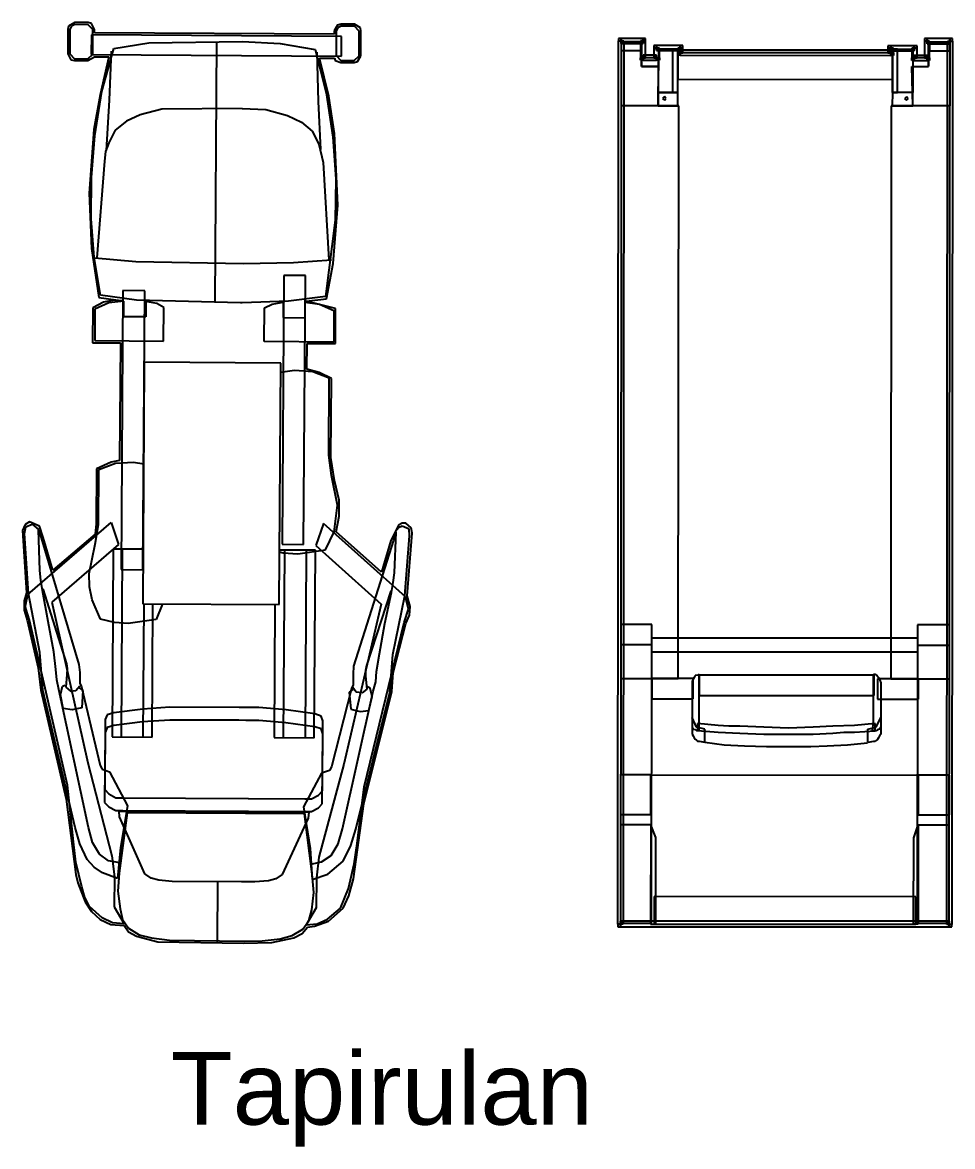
# Model space of a CAD drawing. Header units: millimetres. Extents: x 217.8 to 250.3, y 155.3 to 171.1.
# Drawn here: x 223.926 to 225.978, y 159.699 to 162.179 of the extents above; entities that cross this region are included whole.
import ezdxf

# ---------------------------------------------------------------- set-up
doc = ezdxf.new("R2010")
doc.units = ezdxf.units.MM
doc.layers.add('ARREDI_attrezzature', color=175, linetype='Continuous')
doc.layers.add('TESTO', color=253, linetype='Continuous', lineweight=25)
doc.styles.get("Standard").update_dxf_attribs({"font": 'ARIAL.TTF'})

msp = doc.modelspace()

# ---------------------------------------------------------------- linework, layer by layer
at = {"layer": 'ARREDI_attrezzature', "linetype": 'Continuous'}
for p, q in [((224.0416, 162.1793), (224.0274, 162.1711)), ((224.0711, 162.1791), (224.0416, 162.1793)), ((224.0782, 162.1767), (224.0711, 162.1791)), ((224.0851, 162.1637), (224.0782, 162.1767)), ((224.0262, 162.164), (224.0258, 162.1098)), ((224.0274, 162.1711), (224.0262, 162.164)), ((224.0309, 162.164), (224.0306, 162.1098)), ((224.0345, 162.1711), (224.0309, 162.164)), ((224.0416, 162.1746), (224.0345, 162.1711)), ((224.0711, 162.1744), (224.0416, 162.1746)), ((224.0816, 162.1637), (224.0711, 162.1744)), ((224.078, 162.1519), (224.0777, 162.1083)), ((224.6302, 162.1487), (224.078, 162.1519)), ((224.0813, 162.1094), (224.0816, 162.1637)), ((224.0851, 162.1566), (224.0851, 162.1637)), ((224.6137, 162.1535), (224.0851, 162.1566)), ((224.6138, 162.1606), (224.6137, 162.1535)), ((224.6209, 162.1735), (224.6138, 162.1606)), ((224.6185, 162.1605), (224.6181, 162.1063)), ((224.6221, 162.1676), (224.6185, 162.1605)), ((224.6292, 162.1758), (224.6209, 162.1735)), ((224.6292, 162.1711), (224.6221, 162.1676)), ((224.6587, 162.1756), (224.6292, 162.1758)), ((224.6586, 162.1709), (224.6292, 162.1711)), ((224.6692, 162.1602), (224.6586, 162.1709)), ((224.6716, 162.1673), (224.6587, 162.1756)), ((224.6688, 162.106), (224.6692, 162.1602)), ((224.6727, 162.1602), (224.6716, 162.1673)), ((224.6724, 162.1059), (224.6727, 162.1602)), ((224.1273, 162.1221), (224.2052, 162.1346)), ((224.2052, 162.1346), (224.4119, 162.1371)), ((224.354, 162.1374), (224.3503, 161.5619)), ((224.4119, 162.1371), (224.4945, 162.133)), ((224.4945, 162.133), (224.5722, 162.1195)), ((224.6299, 162.105), (224.6302, 162.1487)), ((225.2408, 161.2007), (225.2415, 162.1386)), ((225.2471, 162.1442), (225.2415, 162.1442)), ((225.2415, 162.1442), (225.2415, 162.1386)), ((225.2415, 162.1386), (225.2527, 162.1386)), ((225.2415, 162.1386), (225.2527, 162.1386)), ((225.2471, 162.1363), (225.247, 161.9958)), ((225.2471, 162.1363), (225.247, 161.9958)), ((225.2471, 162.1442), (225.2471, 162.133)), ((225.2955, 162.1442), (225.2471, 162.1442)), ((225.2471, 162.133), (225.2471, 162.1442)), ((225.2527, 162.1386), (225.2471, 162.133)), ((225.2471, 162.1363), (225.2471, 162.1172)), ((225.2921, 162.1363), (225.2471, 162.1363)), ((225.2471, 162.1363), (225.2471, 162.1172)), ((225.2921, 162.1363), (225.2471, 162.1363)), ((225.2921, 162.1363), (225.2471, 162.1363)), ((225.2921, 162.1363), (225.2471, 162.1363)), ((225.2471, 162.133), (225.2955, 162.1329)), ((225.2527, 162.1386), (225.2521, 161.2007)), ((225.2899, 162.1386), (225.2898, 162.1014)), ((225.2955, 162.1329), (225.2899, 162.1386)), ((225.2899, 162.1386), (225.3011, 162.1386)), ((225.3011, 162.1386), (225.2899, 162.1386)), ((225.2921, 162.1172), (225.2921, 162.1363)), ((225.2921, 162.1172), (225.2921, 162.1363)), ((225.2921, 162.1363), (225.2921, 162.0835)), ((225.2921, 162.0823), (225.2921, 162.1363)), ((225.2921, 162.0823), (225.2921, 162.1363)), ((225.2955, 162.1329), (225.2955, 162.1442)), ((225.3011, 162.1442), (225.2955, 162.1442)), ((225.2955, 162.1442), (225.2955, 162.1329)), ((225.3011, 162.1386), (225.3011, 162.1442)), ((225.3011, 162.1014), (225.3011, 162.1386)), ((225.3247, 162.1284), (225.3191, 162.1284)), ((225.3191, 162.1284), (225.3191, 162.1228)), ((225.3247, 162.1172), (225.3247, 162.1284)), ((225.3247, 162.1284), (225.3247, 162.1172)), ((225.3776, 162.1284), (225.3247, 162.1284)), ((225.3832, 162.1284), (225.3776, 162.1284)), ((225.3776, 162.1284), (225.3776, 162.1171)), ((225.3776, 162.1171), (225.3776, 162.1284)), ((225.3832, 162.1227), (225.3832, 162.1284)), ((225.8422, 162.128), (225.8354, 162.128)), ((225.8354, 162.128), (225.8354, 162.1224)), ((225.8422, 162.128), (225.8421, 162.1168)), ((225.8421, 162.1168), (225.8422, 162.128)), ((225.8939, 162.128), (225.8422, 162.128)), ((225.8939, 162.1167), (225.8939, 162.128)), ((225.9006, 162.128), (225.8939, 162.128)), ((225.8939, 162.128), (225.8939, 162.1167)), ((225.9006, 162.1224), (225.9006, 162.128)), ((225.922, 162.1437), (225.9164, 162.1437)), ((225.9164, 162.1437), (225.9164, 162.1381)), ((225.9164, 162.1381), (225.9276, 162.1381)), ((225.9164, 162.1381), (225.9164, 162.101)), ((225.9276, 162.1381), (225.9164, 162.1381)), ((225.922, 162.1325), (225.922, 162.1437)), ((225.922, 162.1437), (225.922, 162.1325)), ((225.9726, 162.1437), (225.922, 162.1437)), ((225.9276, 162.1381), (225.922, 162.1325)), ((225.922, 162.1325), (225.9726, 162.1324)), ((225.9254, 162.1358), (225.9253, 162.083)), ((225.9253, 162.0819), (225.9254, 162.1358)), ((225.9253, 162.0819), (225.9254, 162.1358)), ((225.9254, 162.1358), (225.9726, 162.1358)), ((225.9254, 162.1358), (225.9726, 162.1358)), ((225.9276, 162.101), (225.9276, 162.1381)), ((225.9276, 162.1358), (225.9276, 162.1167)), ((225.9726, 162.1358), (225.9276, 162.1358)), ((225.9276, 162.1358), (225.9276, 162.1167)), ((225.9726, 162.1358), (225.9276, 162.1358)), ((225.9663, 161.2001), (225.967, 162.1381)), ((225.9726, 162.1324), (225.967, 162.1381)), ((225.967, 162.1381), (225.9782, 162.1381)), ((225.967, 162.1381), (225.9782, 162.1381)), ((225.9726, 162.1358), (225.9725, 161.9952)), ((225.9726, 162.1358), (225.9725, 161.9952)), ((225.9782, 162.1437), (225.9726, 162.1437)), ((225.9726, 162.1437), (225.9726, 162.1324)), ((225.9726, 162.1324), (225.9726, 162.1437)), ((225.9726, 162.1167), (225.9726, 162.1358)), ((225.9726, 162.1167), (225.9726, 162.1358)), ((225.9782, 162.1381), (225.9776, 161.2001)), ((225.9782, 162.1381), (225.9782, 162.1437)), ((224.0258, 162.1098), (224.0328, 162.0968)), ((224.0306, 162.1098), (224.0411, 162.0991)), ((224.0706, 162.0989), (224.0813, 162.1094)), ((224.0706, 162.0954), (224.0848, 162.1035)), ((224.0777, 162.1083), (224.6299, 162.105)), ((224.0848, 162.1035), (224.1166, 162.1033)), ((224.1166, 162.1033), (224.0972, 162.0197)), ((224.1008, 162.0268), (224.1273, 162.1221)), ((224.1214, 162.1163), (224.1172, 162.0078)), ((224.5722, 162.1195), (224.5964, 162.0239)), ((224.5757, 162.1136), (224.5786, 162.0051)), ((224.6181, 162.1063), (224.6287, 162.0956)), ((224.6582, 162.0954), (224.6688, 162.106)), ((224.6652, 162.093), (224.6724, 162.1059)), ((225.2471, 162.1172), (225.2921, 162.1172)), ((225.2471, 162.1172), (225.2921, 162.1172)), ((225.2955, 162.1071), (225.2954, 162.0958)), ((225.2955, 162.1071), (225.2954, 162.0958)), ((225.3011, 162.1014), (225.2955, 162.1071)), ((225.3247, 162.107), (225.2955, 162.1071)), ((225.3191, 162.1228), (225.3315, 162.1228)), ((225.3191, 162.1228), (225.3191, 162.1014)), ((225.3315, 162.1228), (225.3191, 162.1228)), ((225.3247, 162.107), (225.3191, 162.1014)), ((225.3315, 162.1228), (225.3247, 162.1172)), ((225.3247, 162.1172), (225.3776, 162.1171)), ((225.3247, 162.0958), (225.3247, 162.107)), ((225.3247, 162.0958), (225.3247, 162.107)), ((225.3292, 162.1205), (225.3291, 162.0249)), ((225.3292, 162.1205), (225.3291, 162.0249)), ((225.3719, 162.1205), (225.3292, 162.1205)), ((225.3719, 162.1205), (225.3292, 162.1205)), ((225.3314, 162.1014), (225.3315, 162.1228)), ((225.3607, 162.1205), (225.3606, 162.0249)), ((225.3607, 162.1205), (225.3606, 162.0249)), ((225.3719, 162.1205), (225.3607, 162.1205)), ((225.3719, 162.1205), (225.3607, 162.1205)), ((225.3776, 162.1171), (225.3719, 162.1228)), ((225.3719, 162.1228), (225.3832, 162.1227)), ((225.3719, 162.1228), (225.3719, 162.1126)), ((225.3832, 162.1227), (225.3719, 162.1228)), ((225.3719, 162.0249), (225.3719, 162.1205)), ((225.3719, 162.0249), (225.3719, 162.1205)), ((225.3719, 162.0249), (225.3719, 162.1205)), ((225.3719, 162.0249), (225.3719, 162.1205)), ((225.3719, 162.107), (225.3719, 162.1126)), ((225.3719, 162.1126), (225.3832, 162.1126)), ((225.3719, 162.1126), (225.3832, 162.1126)), ((225.3719, 162.1126), (225.3719, 162.0542)), ((225.8455, 162.1123), (225.3719, 162.1126)), ((225.3776, 162.107), (225.3719, 162.107)), ((225.3832, 162.1126), (225.3776, 162.1183)), ((225.3776, 162.1183), (225.3776, 162.107)), ((225.3776, 162.1183), (225.3776, 162.107)), ((225.8421, 162.1179), (225.3776, 162.1183)), ((225.3776, 162.107), (225.8421, 162.1067)), ((225.3832, 162.1126), (225.3832, 162.1227)), ((225.8354, 162.1224), (225.8478, 162.1224)), ((225.8354, 162.1224), (225.8354, 162.1123)), ((225.8478, 162.1224), (225.8354, 162.1224)), ((225.8421, 162.1179), (225.8354, 162.1123)), ((225.8354, 162.1123), (225.8478, 162.1123)), ((225.8354, 162.1123), (225.8478, 162.1123)), ((225.8478, 162.1224), (225.8421, 162.1168)), ((225.8421, 162.1067), (225.8421, 162.1179)), ((225.8421, 162.1067), (225.8421, 162.1179)), ((225.8421, 162.1168), (225.8939, 162.1167)), ((225.8478, 162.1067), (225.8421, 162.1067)), ((225.8455, 162.1202), (225.8455, 162.0246)), ((225.8568, 162.1202), (225.8455, 162.1202)), ((225.8455, 162.1202), (225.8455, 162.0246)), ((225.8568, 162.1202), (225.8455, 162.1202)), ((225.8455, 162.0246), (225.8455, 162.1202)), ((225.8455, 162.1202), (225.8905, 162.1201)), ((225.8455, 162.0246), (225.8455, 162.1202)), ((225.8455, 162.1202), (225.8905, 162.1201)), ((225.8455, 162.0538), (225.8455, 162.1123)), ((225.8478, 162.1123), (225.8478, 162.1224)), ((225.8478, 162.1123), (225.8478, 162.1067)), ((225.8567, 162.0246), (225.8568, 162.1202)), ((225.8567, 162.0246), (225.8568, 162.1202)), ((225.8883, 162.1224), (225.8882, 162.101)), ((225.8939, 162.1167), (225.8883, 162.1224)), ((225.8883, 162.1224), (225.9006, 162.1224)), ((225.9006, 162.1224), (225.8883, 162.1224)), ((225.8905, 162.1201), (225.8904, 162.0245)), ((225.8905, 162.1201), (225.8904, 162.0245)), ((225.9006, 162.101), (225.8939, 162.1066)), ((225.8939, 162.1066), (225.8939, 162.0954)), ((225.8939, 162.1066), (225.8939, 162.0954)), ((225.922, 162.1066), (225.8939, 162.1066)), ((225.9006, 162.101), (225.9006, 162.1224)), ((225.922, 162.1066), (225.9164, 162.101)), ((225.922, 162.0954), (225.922, 162.1066)), ((225.922, 162.0954), (225.922, 162.1066)), ((225.9276, 162.1167), (225.9726, 162.1167)), ((225.9276, 162.1167), (225.9726, 162.1167)), ((224.0328, 162.0968), (224.0411, 162.0955)), ((224.0411, 162.0991), (224.0706, 162.0989)), ((224.0411, 162.0955), (224.0706, 162.0954)), ((224.6022, 162.0168), (224.5815, 162.1006)), ((224.5815, 162.1006), (224.6146, 162.1004)), ((224.6146, 162.1004), (224.6157, 162.0957)), ((224.6157, 162.0957), (224.6286, 162.0909)), ((224.6286, 162.0909), (224.6581, 162.0907)), ((224.6287, 162.0956), (224.6582, 162.0954)), ((224.6581, 162.0907), (224.6652, 162.093)), ((225.2898, 162.0958), (225.2898, 162.1014)), ((225.2898, 162.1014), (225.3011, 162.1014)), ((225.2898, 162.1014), (225.3011, 162.1014)), ((225.2954, 162.0958), (225.2898, 162.0958)), ((225.2921, 162.1014), (225.2921, 162.0823)), ((225.3292, 162.1014), (225.2921, 162.1014)), ((225.2921, 162.1014), (225.2921, 162.0823)), ((225.3292, 162.1014), (225.2921, 162.1014)), ((225.2921, 162.0823), (225.3292, 162.0823)), ((225.2921, 162.0823), (225.3292, 162.0823)), ((225.3292, 162.0823), (225.2921, 162.0823)), ((225.3292, 162.0823), (225.2921, 162.0823)), ((225.2954, 162.0958), (225.3247, 162.0958)), ((225.3191, 162.1014), (225.3314, 162.1014)), ((225.3191, 162.1014), (225.3314, 162.1014)), ((225.3314, 162.0958), (225.3247, 162.0958)), ((225.3291, 161.9957), (225.3292, 162.0823)), ((225.3291, 161.9957), (225.3292, 162.0823)), ((225.3292, 162.0823), (225.3292, 162.1014)), ((225.3292, 162.0823), (225.3292, 162.1014)), ((225.3314, 162.1014), (225.3314, 162.0958)), ((225.8882, 162.0954), (225.8882, 162.101)), ((225.8882, 162.101), (225.9006, 162.101)), ((225.8882, 162.101), (225.9006, 162.101)), ((225.8939, 162.0954), (225.8882, 162.0954)), ((225.8882, 162.0819), (225.9253, 162.0819)), ((225.8904, 161.9953), (225.8882, 162.0819)), ((225.8882, 162.0819), (225.9253, 162.0819)), ((225.8904, 161.9953), (225.8882, 162.0819)), ((225.8905, 162.101), (225.8905, 162.0819)), ((225.9254, 162.101), (225.8905, 162.101)), ((225.8905, 162.101), (225.8905, 162.0819)), ((225.9254, 162.101), (225.8905, 162.101)), ((225.8905, 162.0819), (225.9253, 162.0819)), ((225.8905, 162.0819), (225.9253, 162.0819)), ((225.8939, 162.0954), (225.922, 162.0954)), ((225.9164, 162.101), (225.9276, 162.101)), ((225.9164, 162.101), (225.9276, 162.101)), ((225.9276, 162.0954), (225.922, 162.0954)), ((225.9253, 162.0819), (225.9254, 162.101)), ((225.9253, 162.0819), (225.9254, 162.101)), ((225.9276, 162.101), (225.9276, 162.0954)), ((225.3719, 162.0542), (225.8455, 162.0538)), ((224.0972, 162.0197), (224.0837, 161.9431)), ((224.086, 161.929), (224.1008, 162.0268)), ((224.1172, 162.0078), (224.1106, 161.897)), ((224.5786, 162.0051), (224.5838, 161.8989)), ((224.5964, 162.0239), (224.6111, 161.9259)), ((224.6147, 161.9341), (224.6022, 162.0168)), ((225.3291, 162.0249), (225.3291, 161.9957)), ((225.3719, 162.0249), (225.3291, 162.0249)), ((225.3291, 162.0249), (225.3291, 161.9957)), ((225.3719, 162.0249), (225.3291, 162.0249)), ((225.3291, 162.0249), (225.3719, 162.0249)), ((225.3291, 162.0249), (225.3719, 162.0249)), ((225.3426, 162.0159), (225.3381, 162.0114)), ((225.3426, 162.0159), (225.3381, 162.0114)), ((225.3381, 162.0114), (225.3426, 162.0081)), ((225.3381, 162.0114), (225.3426, 162.0081)), ((225.346, 162.0114), (225.3426, 162.0159)), ((225.346, 162.0114), (225.3426, 162.0159)), ((225.3426, 162.0081), (225.346, 162.0114)), ((225.3426, 162.0081), (225.346, 162.0114)), ((225.3606, 162.0249), (225.3719, 162.0249)), ((225.3606, 162.0249), (225.3719, 162.0249)), ((225.3718, 161.9957), (225.3719, 162.0249)), ((225.3718, 161.9957), (225.3719, 162.0249)), ((225.8455, 162.0246), (225.8454, 161.9953)), ((225.8455, 162.0246), (225.8454, 161.9953)), ((225.8904, 162.0245), (225.8455, 162.0246)), ((225.8904, 162.0245), (225.8455, 162.0246)), ((225.8455, 162.0246), (225.8567, 162.0246)), ((225.8455, 162.0246), (225.8567, 162.0246)), ((225.8904, 162.0245), (225.8455, 162.0246)), ((225.8904, 162.0245), (225.8455, 162.0246)), ((225.8769, 162.0155), (225.8724, 162.0111)), ((225.8769, 162.0155), (225.8724, 162.0111)), ((225.8724, 162.0111), (225.8769, 162.0077)), ((225.8724, 162.0111), (225.8769, 162.0077)), ((225.8803, 162.011), (225.8769, 162.0155)), ((225.8803, 162.011), (225.8769, 162.0155)), ((225.8769, 162.0077), (225.8803, 162.011)), ((225.8769, 162.0077), (225.8803, 162.011)), ((225.8904, 161.9953), (225.8904, 162.0245)), ((225.8904, 161.9953), (225.8904, 162.0245)), ((224.2338, 161.9882), (224.1854, 161.9755)), ((224.411, 161.9897), (224.2338, 161.9882)), ((224.411, 161.9897), (224.4629, 161.987)), ((224.4629, 161.987), (224.5111, 161.9737)), ((225.247, 161.9958), (225.2461, 160.7317)), ((225.247, 161.9958), (225.2461, 160.7317)), ((225.3741, 161.9957), (225.247, 161.9958)), ((225.3741, 161.9957), (225.247, 161.9958)), ((225.247, 161.9958), (225.3291, 161.9957)), ((225.247, 161.9958), (225.3291, 161.9957)), ((225.3291, 161.9957), (225.3718, 161.9957)), ((225.3291, 161.9957), (225.3718, 161.9957)), ((225.3732, 160.7316), (225.3741, 161.9957)), ((225.3732, 160.7316), (225.3741, 161.9957)), ((225.8432, 161.9953), (225.8423, 160.7313)), ((225.8432, 161.9953), (225.8423, 160.7313)), ((225.9725, 161.9952), (225.8432, 161.9953)), ((225.9725, 161.9952), (225.8432, 161.9953)), ((225.8454, 161.9953), (225.8904, 161.9953)), ((225.8454, 161.9953), (225.8904, 161.9953)), ((225.9725, 161.9952), (225.8904, 161.9953)), ((225.9725, 161.9952), (225.8904, 161.9953)), ((225.9716, 160.7312), (225.9725, 161.9952)), ((225.9716, 160.7312), (225.9725, 161.9952)), ((224.1558, 161.9615), (224.1309, 161.9417)), ((224.1854, 161.9755), (224.1558, 161.9615)), ((224.5111, 161.9737), (224.5417, 161.9594)), ((224.5417, 161.9594), (224.5652, 161.9392)), ((224.0837, 161.9431), (224.0734, 161.8029)), ((224.0783, 161.837), (224.086, 161.929)), ((224.1309, 161.9417), (224.1166, 161.9134)), ((224.5652, 161.9392), (224.5803, 161.9108)), ((224.6219, 161.7761), (224.6147, 161.9341)), ((224.1166, 161.9134), (224.1094, 161.8946)), ((224.5803, 161.9108), (224.5895, 161.8706)), ((224.6111, 161.9259), (224.6176, 161.8339)), ((224.1094, 161.8946), (224.1069, 161.8734)), ((224.1069, 161.8734), (224.0902, 161.6601)), ((224.5895, 161.8706), (224.6023, 161.6559)), ((224.0778, 161.7462), (224.0783, 161.837)), ((224.6176, 161.8339), (224.6158, 161.7431)), ((224.0734, 161.8029), (224.0785, 161.6802)), ((224.6117, 161.6476), (224.6219, 161.7761)), ((224.0843, 161.6613), (224.0778, 161.7462)), ((224.6158, 161.7431), (224.5947, 161.5746)), ((224.0785, 161.6802), (224.0943, 161.5728)), ((224.0979, 161.5775), (224.0843, 161.6613)), ((224.1762, 161.6513), (224.0855, 161.6589)), ((224.4135, 161.6465), (224.1762, 161.6513)), ((224.5244, 161.6493), (224.4135, 161.6465)), ((224.6082, 161.6547), (224.5244, 161.6493)), ((224.597, 161.5698), (224.6117, 161.6476)), ((224.503, 161.6211), (224.4993, 161.028)), ((224.5502, 161.6208), (224.503, 161.6211)), ((224.5465, 161.0277), (224.5502, 161.6208)), ((224.1475, 161.5878), (224.1437, 160.9723)), ((224.1959, 161.5875), (224.1475, 161.5878)), ((224.192, 160.9719), (224.1959, 161.5875)), ((224.1049, 161.5621), (224.0812, 161.5493)), ((224.1167, 161.5608), (224.0859, 161.5469)), ((224.0943, 161.5728), (224.1485, 161.5653)), ((224.178, 161.5663), (224.0979, 161.5775)), ((224.1273, 161.5667), (224.1049, 161.5621)), ((224.1497, 161.5642), (224.1167, 161.5608)), ((224.1485, 161.5653), (224.1273, 161.5667)), ((224.1495, 161.53), (224.1497, 161.5642)), ((224.4071, 161.5604), (224.178, 161.5663)), ((224.1981, 161.5638), (224.1979, 161.5297)), ((224.2228, 161.559), (224.1981, 161.5638)), ((224.2381, 161.5506), (224.2228, 161.559)), ((224.4106, 161.5604), (224.4071, 161.5604)), ((224.5133, 161.5645), (224.4106, 161.5604)), ((224.4601, 161.5495), (224.4767, 161.5576)), ((224.4767, 161.5576), (224.5014, 161.5622)), ((224.5014, 161.5622), (224.5012, 161.528)), ((224.5947, 161.5746), (224.5133, 161.5645)), ((224.5496, 161.5277), (224.5498, 161.5619)), ((224.5498, 161.5619), (224.5816, 161.5581)), ((224.5522, 161.5642), (224.597, 161.5698)), ((224.6169, 161.5485), (224.5522, 161.5642)), ((224.5816, 161.5581), (224.6134, 161.5438)), ((224.0812, 161.5493), (224.0807, 161.4726)), ((224.0859, 161.5469), (224.0855, 161.4773)), ((224.2376, 161.4763), (224.2381, 161.5506)), ((224.4596, 161.4752), (224.4601, 161.5495)), ((224.6134, 161.5438), (224.6129, 161.4742)), ((224.6164, 161.4706), (224.6169, 161.5485)), ((224.1979, 161.5297), (224.1495, 161.53)), ((224.5012, 161.528), (224.5496, 161.5277)), ((224.0807, 161.4726), (224.1421, 161.4722)), ((224.0855, 161.4773), (224.2376, 161.4763)), ((224.1421, 161.4722), (224.1405, 161.2129)), ((224.6129, 161.4742), (224.4596, 161.4752)), ((224.5536, 161.4144), (224.5539, 161.471)), ((224.5539, 161.471), (224.6164, 161.4706)), ((224.1949, 161.4294), (224.1916, 160.8965)), ((224.4959, 161.4278), (224.1949, 161.4294)), ((224.4926, 160.8948), (224.4959, 161.4278)), ((224.5264, 161.4111), (224.4957, 161.4069)), ((224.5665, 161.4085), (224.5264, 161.4111)), ((224.5807, 161.4072), (224.5536, 161.4144)), ((224.603, 161.3941), (224.5665, 161.4085)), ((224.6077, 161.394), (224.5807, 161.4072)), ((224.602, 161.2243), (224.603, 161.3941)), ((224.6067, 161.2196), (224.6077, 161.394)), ((224.1216, 161.2094), (224.0897, 161.1943)), ((224.1405, 161.2129), (224.1216, 161.2094)), ((224.6076, 161.1795), (224.602, 161.2243)), ((224.6146, 161.1688), (224.6067, 161.2196)), ((224.0897, 161.1943), (224.0889, 161.0728)), ((224.0936, 161.0716), (224.0944, 161.1931)), ((224.0944, 161.1931), (224.131, 161.207)), ((224.131, 161.207), (224.1711, 161.2091)), ((224.1711, 161.2091), (224.1935, 161.2057)), ((225.2401, 160.1898), (225.2408, 161.2007)), ((225.2521, 161.2007), (225.2513, 160.1898)), ((225.9656, 160.1893), (225.9663, 161.2001)), ((225.9776, 161.2001), (225.9768, 160.1893)), ((224.6213, 161.1145), (224.6076, 161.1795)), ((224.625, 161.1251), (224.6146, 161.1688)), ((224.6139, 161.0556), (224.6213, 161.1145)), ((224.6247, 161.0897), (224.625, 161.1251)), ((224.6186, 161.0556), (224.6247, 161.0897)), ((223.932, 161.0715), (223.9261, 161.0586)), ((223.9307, 161.0514), (223.9332, 161.0668)), ((223.9415, 161.0773), (223.932, 161.0715)), ((223.9332, 161.0668), (223.9474, 161.0726)), ((223.9381, 160.917), (224.1219, 161.0762)), ((223.9639, 161.0677), (223.9415, 161.0773)), ((223.9474, 161.0726), (223.9615, 161.0607)), ((223.9615, 161.0607), (223.9672, 161.0418)), ((223.972, 161.0429), (223.9639, 161.0677)), ((224.0863, 161.0281), (224.0936, 161.0716)), ((224.0889, 161.0728), (224.0864, 161.0505)), ((224.1219, 161.0762), (224.1381, 161.0277)), ((224.5904, 161.0735), (224.5736, 161.0252)), ((224.771, 160.9119), (224.5904, 161.0735)), ((224.7555, 161.07), (224.7388, 161.036)), ((224.7555, 161.0642), (224.7495, 161.0559)), ((224.7638, 161.0747), (224.7555, 161.07)), ((224.7637, 161.0676), (224.7555, 161.0642)), ((224.779, 161.0616), (224.7637, 161.0676)), ((224.772, 161.0747), (224.7638, 161.0747)), ((224.7838, 161.064), (224.772, 161.0747)), ((224.7801, 161.0463), (224.779, 161.0616)), ((224.7861, 161.0522), (224.7838, 161.064)), ((223.9261, 161.0586), (223.9346, 160.9205)), ((223.9393, 160.9193), (223.9307, 161.0514)), ((223.9644, 160.9699), (223.9615, 161.0595)), ((223.9672, 161.0418), (224.0504, 160.7629)), ((223.9927, 160.9709), (223.972, 161.0429)), ((224.0864, 161.0505), (223.9927, 160.9709)), ((224.5948, 161.0156), (224.6139, 161.0556)), ((224.7183, 160.9665), (224.6186, 161.0556)), ((224.7447, 161.0371), (224.6568, 160.7593)), ((224.7388, 161.036), (224.7183, 160.9665)), ((224.7495, 161.0559), (224.7447, 161.0371)), ((224.7466, 160.9651), (224.7507, 161.0547)), ((224.7698, 160.9143), (224.7801, 161.0463)), ((224.7746, 160.9143), (224.7861, 161.0522)), ((224.1381, 161.0277), (223.9911, 160.9001)), ((224.0729, 160.9633), (224.0863, 161.0281)), ((224.1263, 161.0172), (224.1237, 160.6033)), ((224.1923, 161.0168), (224.1263, 161.0172)), ((224.1463, 161.0159), (224.1437, 160.6031)), ((224.5724, 161.0146), (224.4933, 161.0151)), ((224.4933, 161.0112), (224.5016, 161.0092)), ((224.4993, 161.028), (224.5465, 161.0277)), ((224.504, 161.0139), (224.5013, 160.6011)), ((224.5334, 161.0066), (224.5948, 161.0156)), ((224.5523, 161.0136), (224.5497, 160.6008)), ((224.5697, 160.6007), (224.5724, 161.0146)), ((224.5736, 161.0252), (224.7178, 160.8957)), ((224.5016, 161.0092), (224.5334, 161.0066)), ((223.9666, 160.9486), (223.9644, 160.9699)), ((224.0739, 160.9338), (224.0729, 160.9633)), ((224.1437, 160.9723), (224.192, 160.9719)), ((224.7441, 160.9439), (224.7466, 160.9651)), ((223.97, 160.9262), (223.9666, 160.9486)), ((224.7404, 160.9215), (224.7441, 160.9439)), ((223.9346, 160.9205), (223.9298, 160.9029)), ((223.9333, 160.8958), (223.9381, 160.917)), ((223.9645, 160.7894), (223.9393, 160.9193)), ((223.9826, 160.8577), (223.97, 160.9262)), ((223.9712, 160.9297), (224.0233, 160.7643)), ((224.0796, 160.9054), (224.0739, 160.9338)), ((224.7392, 160.9251), (224.6851, 160.7603)), ((224.7258, 160.8532), (224.7404, 160.9215)), ((224.7431, 160.7847), (224.7698, 160.9143)), ((224.7779, 160.8848), (224.771, 160.9119)), ((224.7815, 160.8906), (224.7746, 160.9143)), ((223.9298, 160.9029), (223.9297, 160.8828)), ((223.9321, 160.8875), (223.9333, 160.8958)), ((223.9344, 160.884), (223.9321, 160.8922)), ((223.9321, 160.8922), (223.9321, 160.8899)), ((223.9321, 160.8899), (223.9321, 160.8875)), ((223.9911, 160.9001), (224.0702, 160.5458)), ((224.0982, 160.8629), (224.0796, 160.9054)), ((224.1916, 160.8965), (224.4926, 160.8948)), ((224.1939, 160.8965), (224.192, 160.6028)), ((224.2121, 160.6027), (224.214, 160.8963)), ((224.2349, 160.8962), (224.2208, 160.8621)), ((224.4831, 160.8949), (224.4813, 160.6013)), ((224.7178, 160.8957), (224.6354, 160.5425)), ((224.7802, 160.8718), (224.7815, 160.8906)), ((223.9297, 160.8828), (223.9366, 160.8604)), ((223.9413, 160.8603), (223.9344, 160.884)), ((224.1288, 160.8556), (224.0982, 160.8629)), ((224.2208, 160.8621), (224.1594, 160.853)), ((224.7683, 160.8553), (224.7779, 160.8848)), ((224.7718, 160.8529), (224.7802, 160.8718)), ((223.9366, 160.8604), (223.9607, 160.7553)), ((224.0251, 160.4966), (223.9413, 160.8603)), ((223.9951, 160.7904), (223.9826, 160.8577)), ((224.1594, 160.853), (224.1288, 160.8556)), ((224.6799, 160.4927), (224.7683, 160.8553)), ((224.7136, 160.7861), (224.7258, 160.8532)), ((224.744, 160.7446), (224.7718, 160.8529)), ((225.2462, 160.8509), (225.2457, 160.1921)), ((225.2462, 160.8509), (225.2457, 160.1921)), ((225.3148, 160.8509), (225.2462, 160.8509)), ((225.3148, 160.8509), (225.2462, 160.8509)), ((225.3143, 160.192), (225.3148, 160.8509)), ((225.3143, 160.192), (225.3148, 160.8509)), ((225.9008, 160.8504), (225.9003, 160.1916)), ((225.9008, 160.8504), (225.9003, 160.1916)), ((225.9717, 160.8504), (225.9008, 160.8504)), ((225.9717, 160.8504), (225.9008, 160.8504)), ((225.9712, 160.1916), (225.9717, 160.8504)), ((225.9712, 160.1916), (225.9717, 160.8504)), ((225.3147, 160.7901), (225.3148, 160.8216)), ((225.3147, 160.7901), (225.3148, 160.8216)), ((225.3148, 160.8216), (225.9008, 160.8212)), ((225.3148, 160.8216), (225.9008, 160.8212)), ((225.9008, 160.8212), (225.9008, 160.7897)), ((225.9008, 160.8212), (225.9008, 160.7897)), ((223.971, 160.7057), (223.9645, 160.7894)), ((223.9996, 160.7515), (223.9951, 160.7904)), ((225.3147, 160.8059), (225.2461, 160.8059)), ((225.9008, 160.7897), (225.3147, 160.7901)), ((225.9008, 160.7897), (225.3147, 160.7901)), ((225.903, 160.8054), (225.9716, 160.8054)), ((224.0233, 160.7643), (224.0244, 160.7537)), ((224.0504, 160.7629), (224.0526, 160.7452)), ((224.7075, 160.7472), (224.7136, 160.7861)), ((224.7366, 160.701), (224.7431, 160.7847)), ((223.9607, 160.7553), (223.9663, 160.7057)), ((224.0018, 160.729), (223.9996, 160.7515)), ((224.0243, 160.7407), (224.0217, 160.7124)), ((224.0244, 160.7537), (224.0243, 160.7407)), ((224.0526, 160.7452), (224.0525, 160.7216)), ((224.6555, 160.7417), (224.6554, 160.7181)), ((224.6568, 160.7593), (224.6555, 160.7417)), ((224.6827, 160.7497), (224.6826, 160.7368)), ((224.6851, 160.7603), (224.6827, 160.7497)), ((224.7061, 160.7248), (224.7075, 160.7472)), ((224.7414, 160.7034), (224.744, 160.7446)), ((225.4103, 160.7383), (225.408, 160.7338)), ((225.4103, 160.7383), (225.408, 160.7338)), ((225.4159, 160.7394), (225.4103, 160.7383)), ((225.4159, 160.7394), (225.4103, 160.7383)), ((225.4193, 160.7417), (225.4159, 160.7394)), ((225.4193, 160.7417), (225.4159, 160.7394)), ((225.4192, 160.636), (225.4193, 160.7417)), ((225.4192, 160.636), (225.4193, 160.7417)), ((225.4193, 160.7394), (225.4193, 160.6945)), ((225.8052, 160.7392), (225.4193, 160.7394)), ((225.4193, 160.7394), (225.4193, 160.6945)), ((225.8052, 160.7392), (225.4193, 160.7394)), ((225.804, 160.6357), (225.804, 160.7414)), ((225.804, 160.7414), (225.8074, 160.7414)), ((225.804, 160.6357), (225.804, 160.7414)), ((225.804, 160.7414), (225.8074, 160.7414)), ((225.8051, 160.6942), (225.8052, 160.7392)), ((225.8051, 160.6942), (225.8052, 160.7392)), ((225.8074, 160.7414), (225.8119, 160.738)), ((225.8074, 160.7414), (225.8119, 160.738)), ((225.8119, 160.738), (225.8153, 160.7335)), ((225.8119, 160.738), (225.8153, 160.7335)), ((224.0064, 160.7078), (224.0018, 160.729)), ((224.0098, 160.696), (224.0147, 160.7148)), ((224.0147, 160.7148), (224.0206, 160.7171)), ((224.0441, 160.7052), (224.0524, 160.7157)), ((224.0525, 160.7216), (224.056, 160.7134)), ((224.056, 160.7134), (224.0973, 160.5397)), ((224.6554, 160.7181), (224.6518, 160.7098)), ((224.6826, 160.7368), (224.686, 160.7084)), ((224.6931, 160.7108), (224.6872, 160.7132)), ((224.7001, 160.7036), (224.7061, 160.7248)), ((225.2461, 160.7317), (225.3732, 160.7316)), ((225.2461, 160.7317), (225.3732, 160.7316)), ((225.3147, 160.7316), (225.3147, 160.6867)), ((225.4058, 160.7316), (225.3147, 160.7316)), ((225.3147, 160.7316), (225.3147, 160.6867)), ((225.4058, 160.7316), (225.3147, 160.7316)), ((225.4058, 160.7305), (225.4035, 160.726)), ((225.4058, 160.7305), (225.4035, 160.726)), ((225.4035, 160.726), (225.4035, 160.7226)), ((225.4035, 160.726), (225.4035, 160.7226)), ((225.4035, 160.7226), (225.4035, 160.627)), ((225.4035, 160.7226), (225.4035, 160.627)), ((225.408, 160.7338), (225.4058, 160.7305)), ((225.408, 160.7338), (225.4058, 160.7305)), ((225.4058, 160.6866), (225.4058, 160.7316)), ((225.4058, 160.6866), (225.4058, 160.7316)), ((225.813, 160.7313), (225.813, 160.6863)), ((225.903, 160.7312), (225.813, 160.7313)), ((225.813, 160.7313), (225.813, 160.6863)), ((225.903, 160.7312), (225.813, 160.7313)), ((225.8153, 160.7335), (225.8175, 160.7279)), ((225.8153, 160.7335), (225.8175, 160.7279)), ((225.8175, 160.7279), (225.8198, 160.7223)), ((225.8175, 160.7279), (225.8198, 160.7223)), ((225.8198, 160.7223), (225.8197, 160.6267)), ((225.8198, 160.7223), (225.8197, 160.6267)), ((225.8423, 160.7313), (225.9716, 160.7312)), ((225.8423, 160.7313), (225.9716, 160.7312)), ((225.903, 160.6862), (225.903, 160.7312)), ((225.903, 160.6862), (225.903, 160.7312)), ((223.9663, 160.7057), (224.0225, 160.4659)), ((224.0422, 160.4033), (223.971, 160.7057)), ((224.0717, 160.4031), (224.0064, 160.7078)), ((224.0155, 160.6653), (224.0098, 160.696)), ((224.0217, 160.7124), (224.0323, 160.7041)), ((224.0323, 160.7041), (224.0441, 160.7052)), ((224.0512, 160.711), (224.0594, 160.7051)), ((224.0594, 160.7051), (224.0568, 160.6674)), ((224.6518, 160.7098), (224.6082, 160.5368)), ((224.6321, 160.3998), (224.7001, 160.7036)), ((224.6553, 160.7075), (224.647, 160.7016)), ((224.647, 160.7016), (224.6503, 160.6639)), ((224.6623, 160.7015), (224.6553, 160.7122)), ((224.6616, 160.3996), (224.7366, 160.701)), ((224.6753, 160.7003), (224.6623, 160.7015)), ((224.686, 160.7084), (224.6753, 160.7003)), ((224.6796, 160.4549), (224.7414, 160.7034)), ((224.6904, 160.6612), (224.6977, 160.6919)), ((224.6977, 160.6919), (224.6931, 160.7108)), ((225.4193, 160.6945), (225.8051, 160.6942)), ((225.4193, 160.6945), (225.8051, 160.6942)), ((224.0356, 160.6628), (224.0155, 160.6653)), ((224.0568, 160.6674), (224.0356, 160.6628)), ((224.1913, 160.6642), (224.1275, 160.6563)), ((224.2514, 160.6685), (224.1913, 160.6642)), ((224.4039, 160.6678), (224.2514, 160.6685)), ((224.4192, 160.6677), (224.4039, 160.6678)), ((224.4475, 160.6675), (224.4192, 160.6677)), ((224.5076, 160.6624), (224.4475, 160.6675)), ((224.6503, 160.6639), (224.6715, 160.659)), ((225.3147, 160.6867), (225.4058, 160.6866)), ((225.3147, 160.6867), (225.4058, 160.6866)), ((225.813, 160.6863), (225.903, 160.6862)), ((225.813, 160.6863), (225.903, 160.6862)), ((224.1086, 160.6411), (224.1076, 160.4866)), ((224.1133, 160.6517), (224.1086, 160.6411)), ((224.1275, 160.6563), (224.1133, 160.6517)), ((224.2513, 160.6402), (224.1911, 160.6359)), ((224.4037, 160.6395), (224.2513, 160.6402)), ((224.419, 160.6394), (224.4037, 160.6395)), ((224.4473, 160.6392), (224.419, 160.6394)), ((224.5074, 160.6341), (224.4473, 160.6392)), ((224.5712, 160.6537), (224.5076, 160.6624)), ((224.5854, 160.6489), (224.5712, 160.6537)), ((224.5888, 160.6383), (224.5854, 160.6489)), ((224.6715, 160.659), (224.6904, 160.6612)), ((225.4035, 160.6461), (225.4034, 160.609)), ((225.4035, 160.6461), (225.4034, 160.609)), ((225.4136, 160.6247), (225.4035, 160.6461)), ((225.4136, 160.6247), (225.4035, 160.6461)), ((225.8096, 160.6244), (225.8197, 160.6458)), ((225.8096, 160.6244), (225.8197, 160.6458)), ((225.8197, 160.6458), (225.8197, 160.6087)), ((225.8197, 160.6458), (225.8197, 160.6087)), ((224.1132, 160.6234), (224.1084, 160.6128)), ((224.1273, 160.628), (224.1132, 160.6234)), ((224.1911, 160.6359), (224.1273, 160.628)), ((224.5711, 160.6254), (224.5074, 160.6341)), ((224.5852, 160.6206), (224.5711, 160.6254)), ((224.5886, 160.61), (224.5852, 160.6206)), ((224.5878, 160.4838), (224.5888, 160.6383)), ((225.4035, 160.627), (225.4035, 160.6247)), ((225.4035, 160.627), (225.4035, 160.6247)), ((225.4035, 160.6247), (225.4057, 160.6202)), ((225.4035, 160.6247), (225.4057, 160.6202)), ((225.4057, 160.6202), (225.4102, 160.6191)), ((225.4057, 160.6202), (225.4102, 160.6191)), ((225.4102, 160.6191), (225.4136, 160.6169)), ((225.4102, 160.6191), (225.4136, 160.6169)), ((225.4316, 160.6202), (225.4136, 160.6247)), ((225.4316, 160.6202), (225.4136, 160.6247)), ((225.4136, 160.6169), (225.4181, 160.6169)), ((225.4136, 160.6169), (225.4181, 160.6169)), ((225.4608, 160.6281), (225.4158, 160.6326)), ((225.4158, 160.6326), (225.4158, 160.6169)), ((225.4608, 160.6281), (225.4158, 160.6326)), ((225.4158, 160.6326), (225.4158, 160.6169)), ((225.4158, 160.6169), (225.4608, 160.6135)), ((225.4158, 160.6169), (225.4608, 160.6135)), ((225.4181, 160.6169), (225.4192, 160.6169)), ((225.4181, 160.6169), (225.4192, 160.6169)), ((225.4192, 160.6169), (225.4192, 160.636)), ((225.4192, 160.6169), (225.4192, 160.636)), ((225.4315, 160.591), (225.4316, 160.6202)), ((225.4315, 160.591), (225.4316, 160.6202)), ((225.4844, 160.6269), (225.4608, 160.6281)), ((225.4844, 160.6269), (225.4608, 160.6281)), ((225.5092, 160.6269), (225.4844, 160.6269)), ((225.5092, 160.6269), (225.4844, 160.6269)), ((225.562, 160.6246), (225.5092, 160.6269)), ((225.562, 160.6246), (225.5092, 160.6269)), ((225.616, 160.6223), (225.562, 160.6246)), ((225.616, 160.6223), (225.562, 160.6246)), ((225.6711, 160.6245), (225.616, 160.6223)), ((225.6711, 160.6245), (225.616, 160.6223)), ((225.714, 160.6268), (225.6711, 160.6245)), ((225.714, 160.6268), (225.6711, 160.6245)), ((225.7623, 160.6279), (225.714, 160.6268)), ((225.7623, 160.6279), (225.714, 160.6268)), ((225.8073, 160.6323), (225.7623, 160.6279)), ((225.8073, 160.6323), (225.7623, 160.6279)), ((225.7623, 160.6132), (225.8073, 160.6166)), ((225.7623, 160.6132), (225.8073, 160.6166)), ((225.7915, 160.5907), (225.7916, 160.62)), ((225.7915, 160.5907), (225.7916, 160.62)), ((225.7916, 160.62), (225.8096, 160.6244)), ((225.7916, 160.62), (225.8096, 160.6244)), ((225.8017, 160.6166), (225.804, 160.6357)), ((225.8017, 160.6166), (225.804, 160.6357)), ((225.8051, 160.6166), (225.8017, 160.6166)), ((225.8051, 160.6166), (225.8017, 160.6166)), ((225.8096, 160.6166), (225.8051, 160.6166)), ((225.8096, 160.6166), (225.8051, 160.6166)), ((225.8073, 160.6166), (225.8073, 160.6323)), ((225.8073, 160.6166), (225.8073, 160.6323)), ((225.8129, 160.6188), (225.8096, 160.6166)), ((225.8129, 160.6188), (225.8096, 160.6166)), ((225.8174, 160.6199), (225.8129, 160.6188)), ((225.8174, 160.6199), (225.8129, 160.6188)), ((225.8197, 160.6244), (225.8174, 160.6199)), ((225.8197, 160.6244), (225.8174, 160.6199)), ((225.8197, 160.6267), (225.8197, 160.6244)), ((225.8197, 160.6267), (225.8197, 160.6244)), ((224.1084, 160.6128), (224.1074, 160.4583)), ((224.1237, 160.6033), (224.2121, 160.6027)), ((224.4813, 160.6013), (224.5697, 160.6007)), ((224.5877, 160.4555), (224.5886, 160.61)), ((225.4034, 160.609), (225.4057, 160.6056)), ((225.4034, 160.609), (225.4057, 160.6056)), ((225.4057, 160.6056), (225.4079, 160.6011)), ((225.4057, 160.6056), (225.4079, 160.6011)), ((225.4079, 160.6011), (225.4102, 160.5977)), ((225.4079, 160.6011), (225.4102, 160.5977)), ((225.4102, 160.5977), (225.4136, 160.5955)), ((225.4102, 160.5977), (225.4136, 160.5955)), ((225.4136, 160.5955), (225.4158, 160.5932)), ((225.4136, 160.5955), (225.4158, 160.5932)), ((225.4158, 160.5932), (225.4192, 160.5932)), ((225.4158, 160.5932), (225.4192, 160.5932)), ((225.4192, 160.5932), (225.4315, 160.591)), ((225.4192, 160.5932), (225.4315, 160.591)), ((225.4315, 160.591), (225.4743, 160.5853)), ((225.4608, 160.6135), (225.5092, 160.6112)), ((225.4608, 160.6135), (225.5092, 160.6112)), ((225.5092, 160.6112), (225.562, 160.6089)), ((225.5092, 160.6112), (225.562, 160.6089)), ((225.562, 160.6089), (225.616, 160.6088)), ((225.562, 160.6089), (225.616, 160.6088)), ((225.616, 160.6088), (225.6711, 160.6088)), ((225.616, 160.6088), (225.6711, 160.6088)), ((225.6711, 160.6088), (225.714, 160.611)), ((225.6711, 160.6088), (225.714, 160.611)), ((225.714, 160.611), (225.7387, 160.6133)), ((225.714, 160.611), (225.7387, 160.6133)), ((225.7387, 160.6133), (225.7623, 160.6132)), ((225.7387, 160.6133), (225.7623, 160.6132)), ((225.7466, 160.5851), (225.7904, 160.5896)), ((225.8039, 160.593), (225.7915, 160.5907)), ((225.8039, 160.593), (225.7915, 160.5907)), ((225.8073, 160.593), (225.8039, 160.593)), ((225.8073, 160.593), (225.8039, 160.593)), ((225.8095, 160.5952), (225.8073, 160.593)), ((225.8095, 160.5952), (225.8073, 160.593)), ((225.8129, 160.5975), (225.8095, 160.5952)), ((225.8129, 160.5975), (225.8095, 160.5952)), ((225.8152, 160.6008), (225.8129, 160.5975)), ((225.8152, 160.6008), (225.8129, 160.5975)), ((225.8174, 160.6053), (225.8152, 160.6008)), ((225.8174, 160.6053), (225.8152, 160.6008)), ((225.8197, 160.6087), (225.8174, 160.6053)), ((225.8197, 160.6087), (225.8174, 160.6053)), ((225.4743, 160.5853), (225.5193, 160.583)), ((225.5193, 160.583), (225.5676, 160.5819)), ((225.5676, 160.5819), (225.616, 160.5819)), ((225.616, 160.5819), (225.6655, 160.5818)), ((225.6655, 160.5818), (225.7016, 160.5829)), ((225.7016, 160.5829), (225.7466, 160.5851)), ((224.0702, 160.5458), (224.1232, 160.3403)), ((224.0973, 160.5397), (224.102, 160.5315)), ((224.6354, 160.5425), (224.5798, 160.3376)), ((224.102, 160.5315), (224.1184, 160.5255)), ((224.1184, 160.5255), (224.1581, 160.4509)), ((224.5857, 160.5227), (224.5463, 160.4487)), ((224.6035, 160.5285), (224.5857, 160.5227)), ((224.6082, 160.5368), (224.6035, 160.5285)), ((225.2459, 160.5191), (225.2459, 160.4316)), ((225.3123, 160.5191), (225.2459, 160.5191)), ((225.2459, 160.5191), (225.2459, 160.4316)), ((225.3123, 160.5191), (225.2459, 160.5191)), ((225.3122, 160.4316), (225.3123, 160.5191)), ((225.3122, 160.4316), (225.3123, 160.5191)), ((225.3123, 160.5191), (225.9028, 160.5187)), ((225.9028, 160.5187), (225.9028, 160.4311)), ((225.9714, 160.5186), (225.9028, 160.5187)), ((225.9028, 160.5187), (225.9028, 160.4311)), ((225.9714, 160.5186), (225.9028, 160.5187)), ((225.9714, 160.4311), (225.9714, 160.5186)), ((225.9714, 160.4311), (225.9714, 160.5186)), ((224.0384, 160.3715), (224.0251, 160.4966)), ((224.6649, 160.3678), (224.6799, 160.4927)), ((224.0225, 160.4659), (224.0439, 160.2995)), ((224.1076, 160.4866), (224.1169, 160.4771)), ((224.1169, 160.4771), (224.1322, 160.4688)), ((224.1322, 160.4688), (224.1476, 160.4687)), ((224.1476, 160.4687), (224.4238, 160.4672)), ((224.4238, 160.4672), (224.425, 160.4672)), ((224.425, 160.4672), (224.5488, 160.4664)), ((224.5488, 160.4664), (224.5641, 160.4663)), ((224.5641, 160.4663), (224.5795, 160.4744)), ((224.5795, 160.4744), (224.5878, 160.4838)), ((224.1074, 160.4583), (224.1168, 160.4488)), ((224.1168, 160.4488), (224.132, 160.4405)), ((224.132, 160.4405), (224.1474, 160.4404)), ((224.1581, 160.4509), (224.1421, 160.359)), ((224.1474, 160.4404), (224.4236, 160.4389)), ((224.5463, 160.4487), (224.5611, 160.3566)), ((224.564, 160.438), (224.5793, 160.4461)), ((224.5793, 160.4461), (224.5877, 160.4555)), ((224.6562, 160.29), (224.6796, 160.4549)), ((224.1402, 160.4263), (224.1391, 160.4392)), ((224.1391, 160.4392), (224.5581, 160.4368)), ((224.1568, 160.4356), (224.1394, 160.3024)), ((224.196, 160.3009), (224.1402, 160.4263)), ((224.5486, 160.4334), (224.1568, 160.4356)), ((224.4236, 160.4389), (224.4248, 160.4389)), ((224.4248, 160.4389), (224.5486, 160.4381)), ((224.5568, 160.4239), (224.4994, 160.2992)), ((224.5486, 160.4381), (224.564, 160.438)), ((224.5654, 160.3), (224.5486, 160.4334)), ((224.5581, 160.4368), (224.5568, 160.4239)), ((225.2459, 160.4316), (225.3122, 160.4316)), ((225.2459, 160.4316), (225.3122, 160.4316)), ((225.9028, 160.4311), (225.9714, 160.4311)), ((225.9028, 160.4311), (225.9714, 160.4311)), ((224.0526, 160.3667), (224.0422, 160.4033)), ((224.0809, 160.37), (224.0717, 160.4031)), ((224.6225, 160.3668), (224.6321, 160.3998)), ((224.6508, 160.3631), (224.6616, 160.3996)), ((225.3122, 160.4091), (225.2459, 160.4091)), ((225.3122, 160.4091), (225.312, 160.1898)), ((225.3122, 160.4091), (225.312, 160.1898)), ((225.3234, 160.381), (225.3122, 160.4091)), ((225.3234, 160.381), (225.3122, 160.4091)), ((225.8926, 160.3805), (225.9028, 160.4087)), ((225.8926, 160.3805), (225.9028, 160.4087)), ((225.9028, 160.4087), (225.9026, 160.1894)), ((225.9028, 160.4087), (225.9026, 160.1894)), ((225.9028, 160.4087), (225.9714, 160.4086)), ((224.0441, 160.3266), (224.0384, 160.3715)), ((224.0689, 160.3324), (224.0526, 160.3667)), ((224.0961, 160.344), (224.0809, 160.37)), ((224.607, 160.341), (224.6225, 160.3668)), ((224.6576, 160.323), (224.6649, 160.3678)), ((225.3233, 160.1898), (225.3234, 160.381)), ((225.3233, 160.1898), (225.3234, 160.381)), ((225.8925, 160.1894), (225.8926, 160.3805)), ((225.8925, 160.1894), (225.8926, 160.3805)), ((224.116, 160.3297), (224.0961, 160.344)), ((224.1421, 160.359), (224.1358, 160.2907)), ((224.5611, 160.3566), (224.5654, 160.2882)), ((224.634, 160.329), (224.6508, 160.3631)), ((224.0567, 160.2723), (224.0441, 160.3266)), ((224.0841, 160.3158), (224.0689, 160.3324)), ((224.1407, 160.3248), (224.116, 160.3297)), ((224.1232, 160.3403), (224.1288, 160.2942)), ((224.562, 160.3224), (224.5857, 160.327)), ((224.5798, 160.3376), (224.5748, 160.2917)), ((224.5857, 160.327), (224.607, 160.341)), ((224.5996, 160.2998), (224.634, 160.329)), ((224.6454, 160.2688), (224.6576, 160.323)), ((224.0439, 160.2995), (224.0485, 160.2806)), ((224.1029, 160.3027), (224.0841, 160.3158)), ((224.1358, 160.2907), (224.1029, 160.3027)), ((224.1288, 160.2942), (224.1283, 160.2282)), ((224.1394, 160.3024), (224.1368, 160.2624)), ((224.2101, 160.2914), (224.196, 160.3009)), ((224.4994, 160.2992), (224.4852, 160.2899)), ((224.5687, 160.2599), (224.5654, 160.3)), ((224.5654, 160.2882), (224.5996, 160.2998)), ((224.5748, 160.2917), (224.5744, 160.2256)), ((224.0485, 160.2806), (224.0647, 160.2392)), ((224.0636, 160.2487), (224.0567, 160.2723)), ((224.2266, 160.2865), (224.2101, 160.2914)), ((224.2561, 160.284), (224.2266, 160.2865)), ((224.4097, 160.2833), (224.2561, 160.284)), ((224.3565, 160.2848), (224.3556, 160.1503)), ((224.4391, 160.2831), (224.4097, 160.2833)), ((224.4686, 160.2853), (224.4391, 160.2831)), ((224.4852, 160.2899), (224.4686, 160.2853)), ((224.6275, 160.2253), (224.6454, 160.2688)), ((224.6465, 160.2523), (224.6562, 160.29)), ((224.0741, 160.2286), (224.0636, 160.2487)), ((224.1368, 160.2624), (224.1413, 160.2234)), ((224.5649, 160.221), (224.5687, 160.2599)), ((224.6334, 160.2253), (224.6465, 160.2523)), ((225.32, 160.2505), (225.3199, 160.1898)), ((225.32, 160.2505), (225.3199, 160.1898)), ((225.897, 160.2501), (225.32, 160.2505)), ((225.897, 160.2501), (225.32, 160.2505)), ((225.897, 160.1894), (225.897, 160.2501)), ((225.897, 160.1894), (225.897, 160.2501)), ((224.0647, 160.2392), (224.0787, 160.2179)), ((224.1022, 160.2036), (224.0741, 160.2286)), ((224.0787, 160.2179), (224.0975, 160.2001)), ((224.1283, 160.2282), (224.1505, 160.1903)), ((224.1413, 160.2234), (224.147, 160.1998)), ((224.5744, 160.2256), (224.5518, 160.188)), ((224.5577, 160.1974), (224.5649, 160.221)), ((224.599, 160.2007), (224.6275, 160.2253)), ((224.6013, 160.196), (224.6334, 160.2253)), ((224.0975, 160.2001), (224.121, 160.1893)), ((224.1246, 160.1929), (224.1022, 160.2036)), ((224.1505, 160.1903), (224.1246, 160.1929)), ((224.147, 160.1998), (224.1599, 160.1808)), ((224.5446, 160.1787), (224.5577, 160.1974)), ((224.5706, 160.1856), (224.6013, 160.196)), ((224.5765, 160.1902), (224.599, 160.2007)), ((225.2457, 160.1842), (225.2457, 160.1966)), ((225.2457, 160.1966), (225.2513, 160.1898)), ((225.2457, 160.1966), (225.2457, 160.1842)), ((225.9712, 160.1961), (225.2457, 160.1966)), ((225.9656, 160.1893), (225.9712, 160.1961)), ((225.9712, 160.1961), (225.9712, 160.1837)), ((225.9712, 160.1837), (225.9712, 160.1961)), ((224.121, 160.1893), (224.1505, 160.1868)), ((224.1505, 160.1868), (224.1598, 160.1726)), ((224.1598, 160.1726), (224.1775, 160.163)), ((224.1599, 160.1808), (224.1834, 160.1665)), ((224.5209, 160.1647), (224.5446, 160.1787)), ((224.5245, 160.1599), (224.5434, 160.1692)), ((224.5434, 160.1692), (224.5553, 160.1833)), ((224.5518, 160.188), (224.5765, 160.1902)), ((224.5553, 160.1833), (224.5706, 160.1856)), ((225.2401, 160.1898), (225.2401, 160.1842)), ((225.2513, 160.1898), (225.2401, 160.1898)), ((225.2513, 160.1898), (225.2401, 160.1898)), ((225.2401, 160.1842), (225.2457, 160.1842)), ((225.2457, 160.1921), (225.3143, 160.192)), ((225.2457, 160.1921), (225.3143, 160.192)), ((225.2457, 160.1842), (225.9712, 160.1837)), ((225.312, 160.1898), (225.3233, 160.1898)), ((225.312, 160.1898), (225.3233, 160.1898)), ((225.3199, 160.1898), (225.897, 160.1894)), ((225.3199, 160.1898), (225.897, 160.1894)), ((225.9026, 160.1894), (225.8925, 160.1894)), ((225.9026, 160.1894), (225.8925, 160.1894)), ((225.9003, 160.1916), (225.9712, 160.1916)), ((225.9003, 160.1916), (225.9712, 160.1916)), ((225.9768, 160.1893), (225.9656, 160.1893)), ((225.9768, 160.1893), (225.9656, 160.1893)), ((225.9712, 160.1837), (225.9768, 160.1837)), ((225.9768, 160.1837), (225.9768, 160.1893)), ((224.1775, 160.163), (224.2245, 160.1509)), ((224.1834, 160.1665), (224.2104, 160.1593)), ((224.2104, 160.1593), (224.2505, 160.1543)), ((224.2245, 160.1509), (224.4135, 160.1476)), ((224.2505, 160.1543), (224.4159, 160.1524)), ((224.4135, 160.1476), (224.476, 160.1496)), ((224.4159, 160.1524), (224.4548, 160.1533)), ((224.4548, 160.1533), (224.495, 160.1577)), ((224.476, 160.1496), (224.5245, 160.1599)), ((224.495, 160.1577), (224.5209, 160.1647))]:
    msp.add_line(p, q, dxfattribs=at)

# ---------------------------------------------------------------- texts
at = {"layer": 'TESTO'}
msp.add_text('Tapirulan', height=0.16, dxfattribs=at).set_placement((224.2533, 159.7474))

doc.saveas('drawing.dxf')
